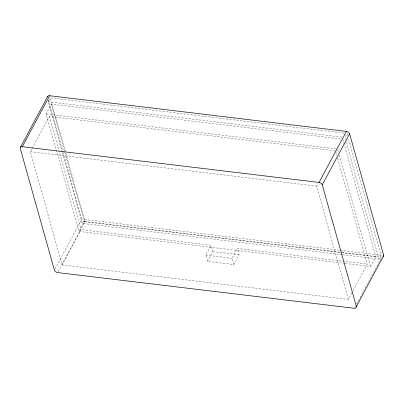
<?xml version="1.0" encoding="UTF-8"?>
<svg xmlns="http://www.w3.org/2000/svg" width="404" height="404" viewBox="0 0 404 404"><rect width="100%" height="100%" fill="white"/><g stroke="black" fill="none" stroke-linecap="round" stroke-linejoin="round"><path stroke-width="0.3" stroke-dasharray="2.02 1.52" d="M62.231 151.965L48.137 101.732L50.242 97.808L345.728 133.376M344.885 263.413L79.048 231.411L46.091 113.958L51.353 104.146L341.587 139.082M351.929 292.779L348.379 299.404L62.145 264.948L30.371 151.687L31.85 148.93M32.143 148.374L49.308 116.367L335.542 150.823M54.989 269.049L81.744 219.145L63.069 152.566M342.072 254.656L82.27 223.382L84.37 219.458L50.242 97.808M79.048 231.411L84.305 221.604L64.605 151.369M58.201 271.463L84.961 221.559L381.699 257.277M62.145 264.948L81.083 229.629L58.994 150.894M353.116 290.572L367.317 264.085L237.33 248.44L239.097 254.732L233.835 264.539L207.575 261.383L205.808 255.091L211.07 245.279L81.083 229.629M207.575 261.383L212.837 251.571L211.07 245.279M233.835 264.539L232.068 258.247L237.33 248.44M348.379 299.404L316.605 186.143L318.084 183.381M345.511 263.489L370.534 266.499L375.791 256.686L344.37 144.683M342.698 254.732L379.008 259.1L381.113 255.177L348.339 138.37M354.641 307.737L355.535 306.07M356.722 303.853L381.401 257.828M48.137 101.732L343.627 137.299M46.091 113.958L336.956 148.965M30.371 151.687L316.605 186.143M84.37 219.458L339.794 250.202M340.421 250.278L381.113 255.177M84.305 221.604L341.39 252.545M342.016 252.621L375.791 256.686M212.837 251.571L239.097 254.732M205.808 255.091L232.068 258.247M347.49 135.34L346.98 133.527L344.88 137.451L345.385 139.264M346.066 141.688L379.008 259.1M342.839 139.234L344.198 144.077M337.749 149.647L338.431 152.071M339.279 155.096L370.534 266.499M335.714 151.429L336.901 155.671M337.582 158.09L367.317 264.085M51.353 104.146L64.433 150.763M48.298 99.914L62.898 151.965M62.403 152.571L82.27 223.382M49.308 116.367L58.822 150.288M84.961 221.559A2.889 1.843 28.2 0 1 81.744 219.145"/><path stroke-width="0.61" d="M20.321 147.5L47.672 96.485M383.739 255.495L356.384 306.51A2.889 1.843 28.2 0 1 354.343 308.287L57.605 272.574A2.889 1.843 28.2 0 1 54.394 270.16L20.261 148.505A2.889 1.843 28.2 0 1 22.301 146.723L49.657 95.713L346.395 131.426A2.889 1.843 28.2 0 1 349.606 133.84L383.739 255.495A2.889 1.843 28.2 0 1 383.386 256.883M22.301 146.723L319.039 182.441L346.395 131.426M356.384 306.51L322.256 184.855L349.606 133.84M319.039 182.441A2.889 1.843 28.2 0 1 322.256 184.855M47.556 96.96A2.889 1.843 28.2 0 1 49.657 95.713"/></g></svg>
